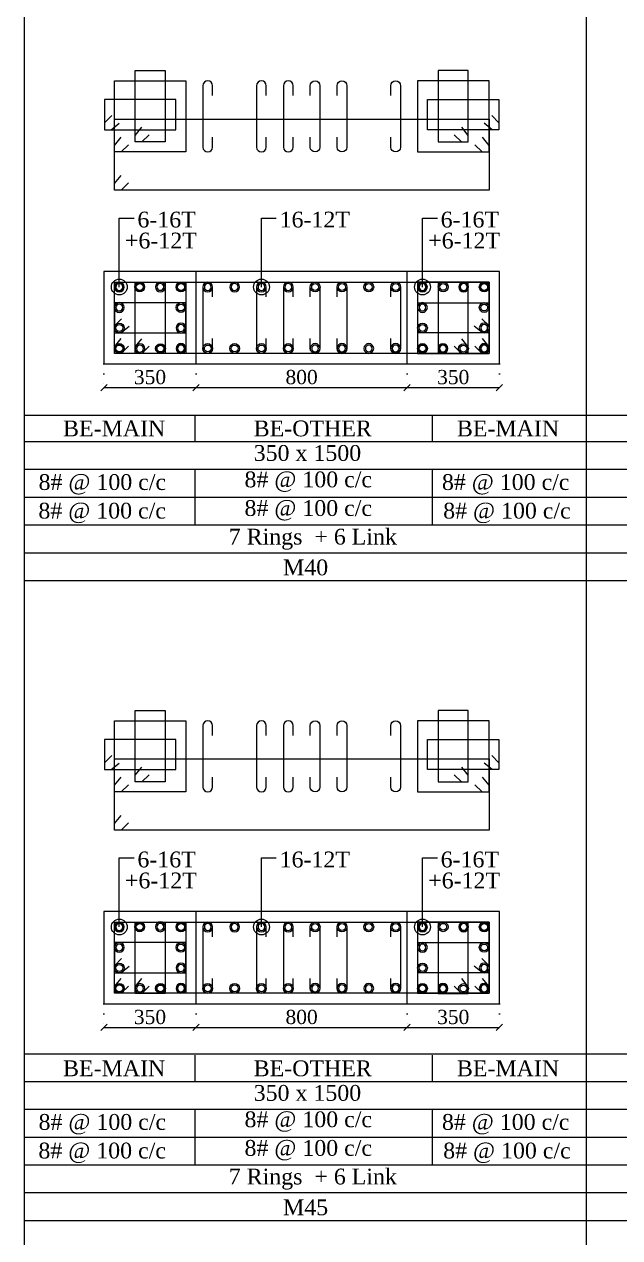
# Model space of a CAD drawing. Header units: millimetres. Extents: x 303 to 27724, y 300 to 68956.
# Drawn here: x 303 to 2561, y 34898 to 39502 of the extents above; entities that cross this region are included whole.
import ezdxf

# ---------------------------------------------------------------- set-up
doc = ezdxf.new("R2010")
doc.units = ezdxf.units.MM
doc.linetypes.add('( Hidden )', pattern=[0.375, 0.25, -0.125])
doc.linetypes.add('DOT2', pattern=[0.125, 0, -0.125])
doc.layers.get('Defpoints').update_dxf_attribs({"lineweight": 0})
for name, color, linetype, lineweight in [('S-COL. STEEL DIA', 1, 'Continuous', 9), ('S-DIM FOOTING', 7, 'Continuous', 0), ('S-SECTION', 5, 'Continuous', 0), ('S-SECTION MARK', 7, 'Continuous', 0), ('S-SHEET', 7, 'Continuous', 0), ('S-STEEL', 1, 'Continuous', 9), ('S-STEEL-1', 1, 'Continuous', 0), ('S-STEEL-1 C.S.', 106, 'Continuous', 0), ('S-TEXT', 7, 'Continuous', 0)]:
    doc.layers.add(name, color=color, linetype=linetype, lineweight=lineweight)
doc.styles.add('AR', font='ARIALUNI.TTF', dxfattribs={"width": 0.8})
doc.styles.add('S-ROMANS', font='times.ttf')
doc.styles.add('TEXT', font='times.ttf')
doc.dimstyles.new('100', dxfattribs={"dimtxt": 180, "dimasz": 80, "dimexe": 0.18, "dimexo": 0.0625, "dimgap": 1, "dimtad": 1, "dimdec": 0, "dimzin": 0, "dimdsep": 46, "dimtxsty": 'AR', "dimblk": 'DOT', "dimcen": 0.09, "dimse1": 1, "dimse2": 1, "dimclrd": 50, "dimclrt": 256, "dimadec": 0, "dimazin": 0, "dimtfac": 1, "dimtdec": 0, "dimtix": 1, "dimtofl": 0, "dimtmove": 2, "dimatfit": 0, "dimfxl": 1, "dimtolj": 1, "dimtzin": 0, "dimlwd": -1, "dimarcsym": 0})
doc.dimstyles.new('SETU', dxfattribs={"dimtxt": 230, "dimasz": 0.2, "dimexe": 0.1, "dimexo": 0.1, "dimgap": 0.05, "dimtad": 1, "dimdec": 0, "dimzin": 0, "dimdsep": 46, "dimtxsty": 'TEXT', "dimblk": 'OBLIQUE', "dimcen": 0.09, "dimdle": 0.1, "dimclrd": 4, "dimclre": 256, "dimclrt": 256, "dimadec": 1, "dimazin": 0, "dimtfac": 1, "dimtdec": 0, "dimtix": 1, "dimtofl": 0, "dimtmove": 2, "dimatfit": 0, "dimfxl": 1, "dimtolj": 1, "dimtzin": 0, "dimlwd": -1, "dimlwe": -1, "dimarcsym": 1})

# ---------------------------------------------------------------- blocks, each defined once
blk = doc.blocks.new('*U4')
at = {"layer": 'S-COL. STEEL DIA'}
h = blk.add_hatch(color=256, dxfattribs=at)
h.dxf.hatch_style = 1
h.paths.add_polyline_path([(-18.5, 0, 1), (18.5, 0, 1)])
h.paths.add_polyline_path([(13, 0, -1), (-13, 0, -1)], flags=16)
at = {"layer": 'S-COL. STEEL DIA', "lineweight": 5}
for radius in [18.5, 13]:
    blk.add_circle((0, 0), radius, dxfattribs=at)
blk = doc.blocks.new('*U6')
at = {"layer": 'S-COL. STEEL DIA', "lineweight": 5}
for radius in [18.5, 13, 13]:
    blk.add_circle((0, 0), radius, dxfattribs=at)
blk = doc.blocks.new('_Oblique')
at = {"color": 0, "linetype": 'ByBlock', "lineweight": -2}
blk.add_line((-0.5, -0.5), (0.5, 0.5), dxfattribs=at)
blk = doc.blocks.new('*D1683')
at = {"layer": 'Defpoints', "color": 0}
for p in [(604.7, 35785.5), (954.7, 35785.5), (954.7, 35695.6)]:
    blk.add_point(p, dxfattribs=at)
at = {"layer": 'S-DIM FOOTING', "linetype": 'DOT2', "ltscale": 300}
for p, q in [((604.7, 35785.4), (604.7, 35695.5)), ((954.7, 35785.4), (954.7, 35695.5))]:
    blk.add_line(p, q, dxfattribs=at)
at = {"layer": 'S-DIM FOOTING', "ltscale": 300}
blk.add_line((604.6, 35695.6), (954.8, 35695.6), dxfattribs=at)
at = {"layer": 'S-DIM FOOTING', "linetype": 'ByBlock', "xscale": 24, "yscale": 24, "zscale": 24, "rotation": 180}
blk.add_blockref('_Oblique', (604.7, 35695.6), dxfattribs=at)
at = {"layer": 'S-DIM FOOTING', "linetype": 'ByBlock', "xscale": 24, "yscale": 24, "zscale": 24}
blk.add_blockref('_Oblique', (954.7, 35695.6), dxfattribs=at)
at = {"layer": 'S-DIM FOOTING', "insert": (779.7, 35735.1), "char_height": 54, "attachment_point": 5, "style": 'TEXT'}
blk.add_mtext('\\A1;350', dxfattribs=at)
blk = doc.blocks.new('*D1684')
at = {"layer": 'Defpoints', "color": 0}
for p in [(954.7, 35785.5), (1754.7, 35785.5), (1754.7, 35695.6)]:
    blk.add_point(p, dxfattribs=at)
at = {"layer": 'S-DIM FOOTING', "linetype": 'DOT2', "ltscale": 300}
for p, q in [((954.7, 35785.4), (954.7, 35695.5)), ((1754.7, 35785.4), (1754.7, 35695.5))]:
    blk.add_line(p, q, dxfattribs=at)
at = {"layer": 'S-DIM FOOTING', "ltscale": 300}
blk.add_line((954.6, 35695.6), (1754.8, 35695.6), dxfattribs=at)
at = {"layer": 'S-DIM FOOTING', "linetype": 'ByBlock', "xscale": 24, "yscale": 24, "zscale": 24, "rotation": 180}
blk.add_blockref('_Oblique', (954.7, 35695.6), dxfattribs=at)
at = {"layer": 'S-DIM FOOTING', "linetype": 'ByBlock', "xscale": 24, "yscale": 24, "zscale": 24}
blk.add_blockref('_Oblique', (1754.7, 35695.6), dxfattribs=at)
at = {"layer": 'S-DIM FOOTING', "insert": (1354.7, 35735.1), "char_height": 54, "attachment_point": 5, "style": 'TEXT'}
blk.add_mtext('\\A1;800', dxfattribs=at)
blk = doc.blocks.new('*D1685')
at = {"layer": 'Defpoints', "color": 0}
for p in [(1754.7, 35785.5), (2104.7, 35785.5), (2104.7, 35695.6)]:
    blk.add_point(p, dxfattribs=at)
at = {"layer": 'S-DIM FOOTING', "linetype": 'DOT2', "ltscale": 300}
for p, q in [((1754.7, 35785.4), (1754.7, 35695.5)), ((2104.7, 35785.4), (2104.7, 35695.5))]:
    blk.add_line(p, q, dxfattribs=at)
at = {"layer": 'S-DIM FOOTING', "ltscale": 300}
blk.add_line((1754.6, 35695.6), (2104.8, 35695.6), dxfattribs=at)
at = {"layer": 'S-DIM FOOTING', "linetype": 'ByBlock', "xscale": 24, "yscale": 24, "zscale": 24, "rotation": 180}
blk.add_blockref('_Oblique', (1754.7, 35695.6), dxfattribs=at)
at = {"layer": 'S-DIM FOOTING', "linetype": 'ByBlock', "xscale": 24, "yscale": 24, "zscale": 24}
blk.add_blockref('_Oblique', (2104.7, 35695.6), dxfattribs=at)
at = {"layer": 'S-DIM FOOTING', "insert": (1929.7, 35735.1), "char_height": 54, "attachment_point": 5, "style": 'TEXT'}
blk.add_mtext('\\A1;350', dxfattribs=at)
blk = doc.blocks.new('_Dot')
at = {"linetype": 'ByBlock', "lineweight": -2}
blk.add_line((-0.5, 0), (-1, 0), dxfattribs=at)
at = {"linetype": 'ByBlock', "const_width": 0.5}
blk.add_lwpolyline([(-0.25, 0, 1), (0.25, 0, 1)], format="xyb", close=True, dxfattribs=at)
blk = doc.blocks.new('*D1890')
at = {"layer": 'Defpoints', "color": 0}
for p in [(604.7, 38213.5), (954.7, 38213.5), (954.7, 38123.7)]:
    blk.add_point(p, dxfattribs=at)
at = {"layer": 'S-DIM FOOTING', "linetype": 'DOT2', "ltscale": 300}
for p, q in [((604.7, 38213.4), (604.7, 38123.6)), ((954.7, 38213.4), (954.7, 38123.6))]:
    blk.add_line(p, q, dxfattribs=at)
at = {"layer": 'S-DIM FOOTING', "ltscale": 300}
blk.add_line((604.6, 38123.7), (954.8, 38123.7), dxfattribs=at)
at = {"layer": 'S-DIM FOOTING', "linetype": 'ByBlock', "xscale": 24, "yscale": 24, "zscale": 24, "rotation": 180}
blk.add_blockref('_Oblique', (604.7, 38123.7), dxfattribs=at)
at = {"layer": 'S-DIM FOOTING', "linetype": 'ByBlock', "xscale": 24, "yscale": 24, "zscale": 24}
blk.add_blockref('_Oblique', (954.7, 38123.7), dxfattribs=at)
at = {"layer": 'S-DIM FOOTING', "insert": (779.7, 38163.1), "char_height": 54, "attachment_point": 5, "style": 'TEXT'}
blk.add_mtext('\\A1;350', dxfattribs=at)
blk = doc.blocks.new('*D1891')
at = {"layer": 'Defpoints', "color": 0}
for p in [(954.7, 38213.5), (1754.7, 38213.5), (1754.7, 38123.7)]:
    blk.add_point(p, dxfattribs=at)
at = {"layer": 'S-DIM FOOTING', "linetype": 'DOT2', "ltscale": 300}
for p, q in [((954.7, 38213.4), (954.7, 38123.6)), ((1754.7, 38213.4), (1754.7, 38123.6))]:
    blk.add_line(p, q, dxfattribs=at)
at = {"layer": 'S-DIM FOOTING', "ltscale": 300}
blk.add_line((954.6, 38123.7), (1754.8, 38123.7), dxfattribs=at)
at = {"layer": 'S-DIM FOOTING', "linetype": 'ByBlock', "xscale": 24, "yscale": 24, "zscale": 24, "rotation": 180}
blk.add_blockref('_Oblique', (954.7, 38123.7), dxfattribs=at)
at = {"layer": 'S-DIM FOOTING', "linetype": 'ByBlock', "xscale": 24, "yscale": 24, "zscale": 24}
blk.add_blockref('_Oblique', (1754.7, 38123.7), dxfattribs=at)
at = {"layer": 'S-DIM FOOTING', "insert": (1354.7, 38163.1), "char_height": 54, "attachment_point": 5, "style": 'TEXT'}
blk.add_mtext('\\A1;800', dxfattribs=at)
blk = doc.blocks.new('*D1892')
at = {"layer": 'Defpoints', "color": 0}
for p in [(1754.7, 38213.5), (2104.7, 38213.5), (2104.7, 38123.7)]:
    blk.add_point(p, dxfattribs=at)
at = {"layer": 'S-DIM FOOTING', "linetype": 'DOT2', "ltscale": 300}
for p, q in [((1754.7, 38213.4), (1754.7, 38123.6)), ((2104.7, 38213.4), (2104.7, 38123.6))]:
    blk.add_line(p, q, dxfattribs=at)
at = {"layer": 'S-DIM FOOTING', "ltscale": 300}
blk.add_line((1754.6, 38123.7), (2104.8, 38123.7), dxfattribs=at)
at = {"layer": 'S-DIM FOOTING', "linetype": 'ByBlock', "xscale": 24, "yscale": 24, "zscale": 24, "rotation": 180}
blk.add_blockref('_Oblique', (1754.7, 38123.7), dxfattribs=at)
at = {"layer": 'S-DIM FOOTING', "linetype": 'ByBlock', "xscale": 24, "yscale": 24, "zscale": 24}
blk.add_blockref('_Oblique', (2104.7, 38123.7), dxfattribs=at)
at = {"layer": 'S-DIM FOOTING', "insert": (1929.7, 38163.1), "char_height": 54, "attachment_point": 5, "style": 'TEXT'}
blk.add_mtext('\\A1;350', dxfattribs=at)

msp = doc.modelspace()

# ---------------------------------------------------------------- linework, layer by layer
at = {"layer": 'S-SECTION'}
for points, elevation in [([(2104.7, 38213.5), (2104.7, 38563.5), (604.7, 38563.5), (604.7, 38213.5)], 7.9), ([(2104.7, 35785.5), (2104.7, 36135.5), (604.7, 36135.5), (604.7, 35785.5)], -2.5)]:
    msp.add_lwpolyline(points, close=True, dxfattribs=dict(at, elevation=elevation))
at = {"layer": 'S-SHEET'}
for p, q in [((303, 68956, -1.6), (303, 299.8, -1.1)), ((2433.6, 68956, -1.7), (2433.6, 299.8, -1.2)), ((303, 38018.4, 7), (27724.1, 38018.4, 7)), ((950.1, 38018.4, -1), (950.1, 37918.9, -1)), ((1850.1, 38018.4, -1), (1850.1, 37918.9, -1)), ((303, 37918.9, -1), (27724.1, 37918.9, -1)), ((303, 37813.6, -1), (27724.1, 37813.6, -1)), ((303, 37813.6, -1), (27724.1, 37813.6, -1)), ((950.1, 37813.6, -1), (950.1, 37602.3, -1)), ((1850.1, 37813.6, -1), (1850.1, 37602.3, -1)), ((303, 37707.9, -1), (27724.1, 37707.9, -1)), ((303, 37602.3, -1), (27724.1, 37602.3, -1)), ((303, 37496.8, -1), (27724.1, 37496.8, -1)), ((303, 35596, -1.3), (27724.1, 35596, -1.3)), ((950.1, 35590.4, -3.4), (950.1, 35490.8, -3.4)), ((1850.1, 35590.4, -3.4), (1850.1, 35490.8, -3.4)), ((303, 35490.8, -1), (27724.1, 35490.8, -1)), ((303, 35385.6, -1), (27724.1, 35385.6, -1)), ((303, 35385.6, -1), (27724.1, 35385.6, -1)), ((950.1, 35385.6, -3.4), (950.1, 35174.3, -3.4)), ((1850.1, 35385.6, -3.4), (1850.1, 35174.3, -3.4)), ((303, 35279.8, -1), (27724.1, 35279.8, -1)), ((303, 35174.3, -1), (27724.1, 35174.3, -1)), ((303, 35068.8, -1), (27724.1, 35068.8, -1))]:
    msp.add_line(p, q, dxfattribs=at)
at = {"layer": 'S-SHEET', "color": 0}
for p, q in [((303, 37391.3, -1), (27724.1, 37391.3, -1)), ((303, 34963.3, -1), (27724.1, 34963.3, -1))]:
    msp.add_line(p, q, dxfattribs=at)
at = {"layer": 'S-STEEL', "color": 3}
for points, elevation in [([(1017.3, 39231.4), (1017.3, 39269.1, 1), (980.4, 39269.1), (980.4, 39036, 1), (1017.3, 39036), (1017.3, 39073.3)], 7.9), ([(1220.9, 39231.4), (1220.9, 39269.1, 1), (1184, 39269.1), (1184, 39036, 1), (1220.9, 39036), (1220.9, 39073.3)], 7.9), ([(1322.7, 39231.4), (1322.7, 39269.1, 1), (1285.8, 39269.1), (1285.8, 39036, 1), (1322.7, 39036), (1322.7, 39073.3)], 7.9), ([(1387.5, 39231.4), (1387.5, 39269.1, -1), (1424.4, 39269.1), (1424.4, 39036, -1), (1387.5, 39036), (1387.5, 39073.3)], 7.9), ([(1489.3, 39231.4), (1489.3, 39269.1, -1), (1526.2, 39269.1), (1526.2, 39036, -1), (1489.3, 39036), (1489.3, 39073.3)], 7.9), ([(1692.9, 39231.4), (1692.9, 39269.1, -1), (1729.8, 39269.1), (1729.8, 39036, -1), (1692.9, 39036), (1692.9, 39073.3)], 7.9), ([(1017.3, 38467.4), (1017.3, 38505.1, 1), (980.4, 38505.1), (980.4, 38272, 1), (1017.3, 38272), (1017.3, 38309.2)], 7.9), ([(1220.9, 38467.4), (1220.9, 38505.1, 1), (1184, 38505.1), (1184, 38272, 1), (1220.9, 38272), (1220.9, 38309.2)], 7.9), ([(1322.7, 38467.4), (1322.7, 38505.1, 1), (1285.8, 38505.1), (1285.8, 38272, 1), (1322.7, 38272), (1322.7, 38309.2)], 7.9), ([(1387.5, 38467.4), (1387.5, 38505.1, -1), (1424.4, 38505.1), (1424.4, 38272, -1), (1387.5, 38272), (1387.5, 38309.2)], 7.9), ([(1489.3, 38467.4), (1489.3, 38505.1, -1), (1526.2, 38505.1), (1526.2, 38272, -1), (1489.3, 38272), (1489.3, 38309.2)], 7.9), ([(1692.9, 38467.4), (1692.9, 38505.1, -1), (1729.8, 38505.1), (1729.8, 38272, -1), (1692.9, 38272), (1692.9, 38309.2)], 7.9), ([(1017.3, 36803.4), (1017.3, 36841.1, 1), (980.4, 36841.1), (980.4, 36608, 1), (1017.3, 36608), (1017.3, 36645.2)], -2.5), ([(1220.9, 36803.4), (1220.9, 36841.1, 1), (1184, 36841.1), (1184, 36608, 1), (1220.9, 36608), (1220.9, 36645.2)], -2.5), ([(1322.7, 36803.4), (1322.7, 36841.1, 1), (1285.8, 36841.1), (1285.8, 36608, 1), (1322.7, 36608), (1322.7, 36645.2)], -2.5), ([(1387.5, 36803.4), (1387.5, 36841.1, -1), (1424.4, 36841.1), (1424.4, 36608, -1), (1387.5, 36608), (1387.5, 36645.2)], -2.5), ([(1489.3, 36803.4), (1489.3, 36841.1, -1), (1526.2, 36841.1), (1526.2, 36608, -1), (1489.3, 36608), (1489.3, 36645.2)], -2.5), ([(1692.9, 36803.4), (1692.9, 36841.1, -1), (1729.8, 36841.1), (1729.8, 36608, -1), (1692.9, 36608), (1692.9, 36645.2)], -2.5), ([(1017.3, 36039.3), (1017.3, 36077, 1), (980.4, 36077), (980.4, 35843.9, 1), (1017.3, 35843.9), (1017.3, 35881.2)], -2.5), ([(1220.9, 36039.3), (1220.9, 36077, 1), (1184, 36077), (1184, 35843.9, 1), (1220.9, 35843.9), (1220.9, 35881.2)], -2.5), ([(1322.7, 36039.3), (1322.7, 36077, 1), (1285.8, 36077), (1285.8, 35843.9, 1), (1322.7, 35843.9), (1322.7, 35881.2)], -2.5), ([(1387.5, 36039.3), (1387.5, 36077, -1), (1424.4, 36077), (1424.4, 35843.9, -1), (1387.5, 35843.9), (1387.5, 35881.2)], -2.5), ([(1489.3, 36039.3), (1489.3, 36077, -1), (1526.2, 36077), (1526.2, 35843.9, -1), (1489.3, 35843.9), (1489.3, 35881.2)], -2.5), ([(1692.9, 36039.3), (1692.9, 36077, -1), (1729.8, 36077), (1729.8, 35843.9, -1), (1692.9, 35843.9), (1692.9, 35881.2)], -2.5)]:
    msp.add_lwpolyline(points, format="xyb", dxfattribs=dict(at, elevation=elevation))
at = {"layer": 'S-STEEL', "color": 1}
for points, elevation in [([(698.3, 38899.9), (670.7, 38872.5), (644.7, 38872.5), (644.7, 39142.5), (2065.5, 39142.5), (2065.5, 38872.5), (644.7, 38872.5), (644.7, 38897.6), (669.9, 38928.4)], 7.9), ([(698.3, 38280.9), (670.7, 38253.5), (644.7, 38253.5), (644.7, 38523.5), (2065.5, 38523.5), (2065.5, 38253.5), (644.7, 38253.5), (644.7, 38278.6), (669.9, 38309.4)], 7.9), ([(698.3, 36471.8), (670.7, 36444.5), (644.7, 36444.5), (644.7, 36714.5), (2065.5, 36714.5), (2065.5, 36444.5), (644.7, 36444.5), (644.7, 36469.5), (669.9, 36500.4)], -2.5), ([(698.3, 35852.8), (670.7, 35825.5), (644.7, 35825.5), (644.7, 36095.5), (2065.5, 36095.5), (2065.5, 35825.5), (644.7, 35825.5), (644.7, 35850.5), (669.9, 35881.4)], -2.5)]:
    msp.add_lwpolyline(points, dxfattribs=dict(at, elevation=elevation))
at = {"layer": 'S-STEEL-1', "color": 41}
for points, elevation in [([(776.7, 39082.9), (749.2, 39055.6), (723.2, 39055.6), (723.2, 39326.1), (837.5, 39326.1), (837.5, 39055.6), (723.2, 39055.6), (723.2, 39080.6), (748.4, 39111.4)], 7.9), ([(1933.5, 39082.9), (1961, 39055.6), (1987, 39055.6), (1987, 39326.1), (1872.7, 39326.1), (1872.7, 39055.6), (1987, 39055.6), (1987, 39080.6), (1961.8, 39111.4)], 7.9), ([(634.5, 39155.5), (607.2, 39128), (607.2, 39102), (877.7, 39102), (877.7, 39216.3), (607.2, 39216.3), (607.2, 39102), (632.2, 39102), (663.1, 39127.2)], 7.9), ([(2075.7, 39155.5), (2103, 39128), (2103, 39102), (1832.5, 39102), (1832.5, 39216.3), (2103, 39216.3), (2103, 39102), (2078, 39102), (2047.1, 39127.2)], 7.9), ([(776.7, 38280.3), (749.2, 38253), (723.2, 38253), (723.2, 38523.5), (837.5, 38523.5), (837.5, 38253), (723.2, 38253), (723.2, 38278), (748.4, 38308.9)], 7.9), ([(1933.5, 38280.3), (1961, 38253), (1987, 38253), (1987, 38523.5), (1872.7, 38523.5), (1872.7, 38253), (1987, 38253), (1987, 38278), (1961.8, 38308.9)], 7.9), ([(672, 38384.8), (644.7, 38357.3), (644.7, 38331.2), (915.2, 38331.2), (915.2, 38445.6), (644.7, 38445.5), (644.7, 38331.2), (669.7, 38331.2), (700.6, 38356.4)], 7.9), ([(2038.2, 38384.8), (2065.5, 38357.3), (2065.5, 38331.2), (1795, 38331.2), (1795, 38445.6), (2065.5, 38445.5), (2065.5, 38331.2), (2040.5, 38331.2), (2009.6, 38356.4)], 7.9), ([(776.7, 36654.8), (749.2, 36627.5), (723.2, 36627.5), (723.2, 36898), (837.5, 36898), (837.5, 36627.5), (723.2, 36627.5), (723.2, 36652.5), (748.4, 36683.4)], -2.5), ([(1933.5, 36654.8), (1961, 36627.5), (1987, 36627.5), (1987, 36898), (1872.7, 36898), (1872.7, 36627.5), (1987, 36627.5), (1987, 36652.5), (1961.8, 36683.4)], -2.5), ([(634.5, 36727.5), (607.2, 36699.9), (607.2, 36673.9), (877.7, 36673.9), (877.7, 36788.2), (607.2, 36788.2), (607.2, 36673.9), (632.2, 36673.9), (663.1, 36699.1)], -2.5), ([(2075.7, 36727.5), (2103, 36699.9), (2103, 36673.9), (1832.5, 36673.9), (1832.5, 36788.2), (2103, 36788.2), (2103, 36673.9), (2078, 36673.9), (2047.1, 36699.1)], -2.5), ([(776.7, 35852.3), (749.2, 35825), (723.2, 35825), (723.2, 36095.5), (837.5, 36095.5), (837.5, 35825), (723.2, 35825), (723.2, 35850), (748.4, 35880.9)], -2.5), ([(1933.5, 35852.3), (1961, 35825), (1987, 35825), (1987, 36095.5), (1872.7, 36095.5), (1872.7, 35825), (1987, 35825), (1987, 35850), (1961.8, 35880.9)], -2.5), ([(672, 35956.7), (644.7, 35929.2), (644.7, 35903.2), (915.2, 35903.2), (915.2, 36017.5), (644.7, 36017.5), (644.7, 35903.2), (669.7, 35903.2), (700.6, 35928.4)], -2.5), ([(2038.2, 35956.7), (2065.5, 35929.2), (2065.5, 35903.2), (1795, 35903.2), (1795, 36017.5), (2065.5, 36017.5), (2065.5, 35903.2), (2040.5, 35903.2), (2009.6, 35928.4)], -2.5)]:
    msp.add_lwpolyline(points, dxfattribs=dict(at, elevation=elevation))
at = {"layer": 'S-STEEL-1', "color": 6}
for points, elevation in [([(698.3, 39044.8), (670.7, 39017.5), (644.7, 39017.5), (644.7, 39287.5), (915.5, 39287.5), (915.5, 39017.5), (644.7, 39017.5), (644.7, 39042.6), (669.9, 39073.4)], 7.9), ([(2012, 39044.8), (2039.5, 39017.5), (2065.5, 39017.5), (2065.5, 39287.5), (1794.7, 39287.5), (1794.7, 39017.5), (2065.5, 39017.5), (2065.5, 39042.6), (2040.3, 39073.4)], 7.9), ([(698.3, 38280.9), (670.7, 38253.5), (644.7, 38253.5), (644.7, 38523.5), (915.5, 38523.5), (915.5, 38253.5), (644.7, 38253.5), (644.7, 38278.6), (669.9, 38309.4)], 7.9), ([(2012, 38280.9), (2039.5, 38253.5), (2065.5, 38253.5), (2065.5, 38523.5), (1794.7, 38523.5), (1794.7, 38253.5), (2065.5, 38253.5), (2065.5, 38278.6), (2040.3, 38309.4)], 7.9), ([(698.3, 36616.8), (670.7, 36589.5), (644.7, 36589.5), (644.7, 36859.5), (915.5, 36859.5), (915.5, 36589.5), (644.7, 36589.5), (644.7, 36614.5), (669.9, 36645.4)], -2.5), ([(2012, 36616.8), (2039.5, 36589.5), (2065.5, 36589.5), (2065.5, 36859.5), (1794.7, 36859.5), (1794.7, 36589.5), (2065.5, 36589.5), (2065.5, 36614.5), (2040.3, 36645.4)], -2.5), ([(698.3, 35852.8), (670.7, 35825.5), (644.7, 35825.5), (644.7, 36095.5), (915.5, 36095.5), (915.5, 35825.5), (644.7, 35825.5), (644.7, 35850.5), (669.9, 35881.4)], -2.5), ([(2012, 35852.8), (2039.5, 35825.5), (2065.5, 35825.5), (2065.5, 36095.5), (1794.7, 36095.5), (1794.7, 35825.5), (2065.5, 35825.5), (2065.5, 35850.5), (2040.3, 35881.4)], -2.5)]:
    msp.add_lwpolyline(points, dxfattribs=dict(at, elevation=elevation))
at = {"layer": 'S-STEEL-1 C.S.', "color": 8, "linetype": '( Hidden )'}
for p, q in [((954.7, 38213.5, 7.9), (954.7, 38563.5, 7.9)), ((1754.7, 38213.5, 7.9), (1754.7, 38563.5, 7.9)), ((954.7, 35785.5, -2.5), (954.7, 36135.5, -2.5)), ((1754.7, 35785.5, -2.5), (1754.7, 36135.5, -2.5))]:
    msp.add_line(p, q, dxfattribs=at)

# ---------------------------------------------------------------- block references
at = {"layer": 'S-COL. STEEL DIA', "xscale": -1}
for name, p, rotation in [('*U4', (663.2, 38505.1, 7.9), 180), ('*U6', (818.6, 38505.6, 7.9), 90.19403361430271), ('*U6', (998.8, 38505.1, 7.9), 180), ('*U6', (1100.6, 38505.1, 7.9), 180), ('*U6', (1202.4, 38505.1, 7.9), 180), ('*U6', (1304.2, 38505.1, 7.9), 180), ('*U4', (1813.2, 38505.1, 7.9), 180), ('*U4', (1969.4, 38505.3, 7.9), 89.80596638569695), ('*U6', (663.2, 38427.4, 7.9), 180), ('*U6', (1813.2, 38427.4, 7.9), 180), ('*U6', (741.7, 38271.5, 7.9), 270.1940336143028), ('*U4', (1890.9, 38271.7, 7.9), 269.8059663856972), ('*U4', (663.2, 36077, -2.5), 180), ('*U6', (818.6, 36077.6, -2.5), 90.19403361430274), ('*U6', (998.8, 36077, -2.5), 180), ('*U6', (1100.6, 36077, -2.5), 180), ('*U6', (1202.4, 36077, -2.5), 180), ('*U6', (1304.2, 36077, -2.5), 180), ('*U4', (1813.2, 36077, -2.5), 180), ('*U4', (1969.4, 36077.3, -2.5), 89.80596638569695), ('*U6', (663.2, 35999.3, -2.5), 180), ('*U6', (1813.2, 35999.3, -2.5), 180), ('*U6', (741.7, 35843.4, -2.5), 270.1940336143028), ('*U4', (1890.9, 35843.7, -2.5), 269.8059663856972)]:
    msp.add_blockref(name, p, dxfattribs=dict(at, rotation=rotation))
at = {"layer": 'S-COL. STEEL DIA'}
for name, p, rotation in [('*U4', (740.9, 38505.3, 7.9), 270.1940336143028), ('*U4', (897.1, 38505.1, 7.9), 180), ('*U6', (1406, 38505.1, 7.9), 180), ('*U6', (1507.8, 38505.1, 7.9), 180), ('*U6', (1609.6, 38505.1, 7.9), 180), ('*U6', (1711.4, 38505.1, 7.9), 180), ('*U6', (1891.7, 38505.6, 7.9), 269.8059663856972), ('*U4', (2047.1, 38505.1, 7.9), 180), ('*U6', (897.1, 38427.4, 7.9), 180), ('*U6', (2047.1, 38427.4, 7.9), 180), ('*U4', (819.4, 38271.7, 7.9), 90.19403361430282), ('*U6', (1968.6, 38271.5, 7.9), 89.80596638569716), ('*U4', (740.9, 36077.3, -2.5), 270.1940336143028), ('*U4', (897.1, 36077, -2.5), 180), ('*U6', (1406, 36077, -2.5), 180), ('*U6', (1507.8, 36077, -2.5), 180), ('*U6', (1609.6, 36077, -2.5), 180), ('*U6', (1711.4, 36077, -2.5), 180), ('*U6', (1891.7, 36077.6, -2.5), 269.8059663856972), ('*U4', (2047.1, 36077, -2.5), 180), ('*U6', (897.1, 35999.3, -2.5), 180), ('*U6', (2047.1, 35999.3, -2.5), 180), ('*U4', (819.4, 35843.7, -2.5), 90.19403361430282), ('*U6', (1968.6, 35843.4, -2.5), 89.80596638569716)]:
    msp.add_blockref(name, p, dxfattribs=dict(at, rotation=rotation))
for name, p in [('*U6', (663.2, 38349.7, 7.9)), ('*U6', (1813.2, 38349.7, 7.9)), ('*U4', (663.2, 38272, 7.9)), ('*U6', (998.8, 38272, 7.9)), ('*U6', (1100.6, 38272, 7.9)), ('*U6', (1202.4, 38272, 7.9)), ('*U6', (1304.2, 38272, 7.9)), ('*U4', (1813.2, 38272, 7.9)), ('*U6', (663.2, 35921.6, -2.5)), ('*U6', (1813.2, 35921.6, -2.5)), ('*U4', (663.2, 35843.9, -2.5)), ('*U6', (998.8, 35843.9, -2.5)), ('*U6', (1100.6, 35843.9, -2.5)), ('*U6', (1202.4, 35843.9, -2.5)), ('*U6', (1304.2, 35843.9, -2.5)), ('*U4', (1813.2, 35843.9, -2.5))]:
    msp.add_blockref(name, p, dxfattribs=at)
at = {"layer": 'S-COL. STEEL DIA', "xscale": -1}
for name, p in [('*U6', (897.1, 38349.7, 7.9)), ('*U6', (2047.1, 38349.7, 7.9)), ('*U4', (897.1, 38272, 7.9)), ('*U6', (1406, 38272, 7.9)), ('*U6', (1507.8, 38272, 7.9)), ('*U6', (1609.6, 38272, 7.9)), ('*U6', (1711.4, 38272, 7.9)), ('*U4', (2047.1, 38272, 7.9)), ('*U6', (897.1, 35921.6, -2.5)), ('*U6', (2047.1, 35921.6, -2.5)), ('*U4', (897.1, 35843.9, -2.5)), ('*U6', (1406, 35843.9, -2.5)), ('*U6', (1507.8, 35843.9, -2.5)), ('*U6', (1609.6, 35843.9, -2.5)), ('*U6', (1711.4, 35843.9, -2.5)), ('*U4', (2047.1, 35843.9, -2.5))]:
    msp.add_blockref(name, p, dxfattribs=at)

# ---------------------------------------------------------------- texts
at = {"layer": 'S-TEXT', "color": 7, "style": 'TEXT'}
for s, p in [('6-16T', (732, 38731.1, 7.9)), ('16-12T', (1271.3, 38731.1, 7.9)), ('6-16T', (1882, 38731.1, 7.9)), ('+6-12T', (684.8, 38651.5, 7.9)), ('+6-12T', (1834.8, 38651.5, 7.9)), ('6-16T', (732, 36303.1, -2.5)), ('16-12T', (1271.3, 36303.1, -2.5)), ('6-16T', (1882, 36303.1, -2.5)), ('+6-12T', (684.8, 36223.4, -2.5)), ('+6-12T', (1834.8, 36223.4, -2.5))]:
    msp.add_text(s, height=60, dxfattribs=at).set_placement(p)
at = {"layer": 'S-TEXT', "style": 'S-ROMANS'}
for s, p in [('BE-MAIN ', (450.1, 37938.6, -1)), ('BE-OTHER', (1173.1, 37938.6, -1)), ('BE-MAIN ', (1943.6, 37938.6, -1)), ('350 x 1500', (1172.9, 37845.4, -1)), ('8# @ 100 c/c', (1138.1, 37745.1, -1)), ('8# @ 100 c/c', (357.1, 37735.1, -1)), ('8# @ 100 c/c', (1886.9, 37735.1, -1)), ('8# @ 100 c/c', (356.5, 37626.5, -1)), ('8# @ 100 c/c', (1138.1, 37636.5, -1)), ('8# @ 100 c/c', (1891.6, 37626.5, -1)), ('7 Rings  + 6 Link', (1078.4, 37528, -1)), ('M40', (1284.2, 37411.3, -1)), ('BE-MAIN ', (450.1, 35510.6, -3.4)), ('BE-OTHER', (1173.1, 35510.6, -3.4)), ('BE-MAIN ', (1943.6, 35510.6, -3.4)), ('350 x 1500', (1172.9, 35417.3, -3.4)), ('8# @ 100 c/c', (357.1, 35307.1, -3.4)), ('8# @ 100 c/c', (1138.1, 35317.1, -3.4)), ('8# @ 100 c/c', (1886.9, 35307.1, -3.4)), ('8# @ 100 c/c', (1138.1, 35208.5, -3.4)), ('8# @ 100 c/c', (356.5, 35198.5, -3.4)), ('8# @ 100 c/c', (1891.6, 35198.5, -3.4)), ('7 Rings  + 6 Link', (1078.4, 35100, -3.4)), ('M45', (1284.2, 34983.2, -3.4))]:
    msp.add_text(s, height=60, dxfattribs=at).set_placement(p)

# ---------------------------------------------------------------- dimensions: what is measured, and where the dimension line sits
at = {"layer": 'S-DIM FOOTING', "ltscale": 300}
for base, p1, p2, picture, middle in [((954.7, 38123.7, 7.6), (604.7, 38213.5, 7.9), (954.7, 38213.5, 7.9), '*D1890', (779.7, 38163.1, 7.6)), ((1754.7, 38123.7, 7.6), (954.7, 38213.5, 7.9), (1754.7, 38213.5, 7.9), '*D1891', (1354.7, 38163.1, 7.6)), ((2104.7, 38123.7, 7.6), (1754.7, 38213.5, 7.9), (2104.7, 38213.5, 7.9), '*D1892', (1929.7, 38163.1, 7.6)), ((954.7, 35695.6, -2.9), (604.7, 35785.5, -2.5), (954.7, 35785.5, -2.5), '*D1683', (779.7, 35735.1, -2.9)), ((1754.7, 35695.6, -2.9), (954.7, 35785.5, -2.5), (1754.7, 35785.5, -2.5), '*D1684', (1354.7, 35735.1, -2.9)), ((2104.7, 35695.6, -2.9), (1754.7, 35785.5, -2.5), (2104.7, 35785.5, -2.5), '*D1685', (1929.7, 35735.1, -2.9))]:
    dim = msp.add_linear_dim(base=base, p1=p1, p2=p2, angle=180, dimstyle='SETU', override={"dimscale": 1.2, "dimtxt": 45, "dimasz": 20, "dimgap": 10, "dimblk1": 'Oblique', "dimblk2": 'Oblique', "dimsah": 1, "dimclrd": 256, "dimarcsym": 1}, dxfattribs=at)
    dim.commit()
    dim.dimension.update_dxf_attribs({"geometry": picture, "text_midpoint": middle})

# ---------------------------------------------------------------- leaders
at = {"layer": 'S-SECTION MARK'}
for points in [[(663.2, 38505.1, 7.9), (663.2, 38767, 7.9), (719.6, 38767, 7.9)], [(1202.4, 38505.1, 7.9), (1202.4, 38767, 7.9), (1258.8, 38767, 7.9)], [(1813.2, 38505.1, 7.9), (1813.2, 38767, 7.9), (1869.6, 38767, 7.9)], [(663.2, 36077, -2.5), (663.2, 36338.9, -2.5), (719.6, 36338.9, -2.5)], [(1202.4, 36077, -2.5), (1202.4, 36338.9, -2.5), (1258.8, 36338.9, -2.5)], [(1813.2, 36077, -2.5), (1813.2, 36338.9, -2.5), (1869.6, 36338.9, -2.5)]]:
    msp.add_leader(points, dimstyle='100', override={"dimasz": 60, "dimtad": 0, "dimclrd": 256, "dimldrblk": 'DotBlank', "dimfxl": 50, "dimfxlon": 1, "dimarcsym": 1}, dxfattribs=at)

doc.saveas('drawing.dxf')
